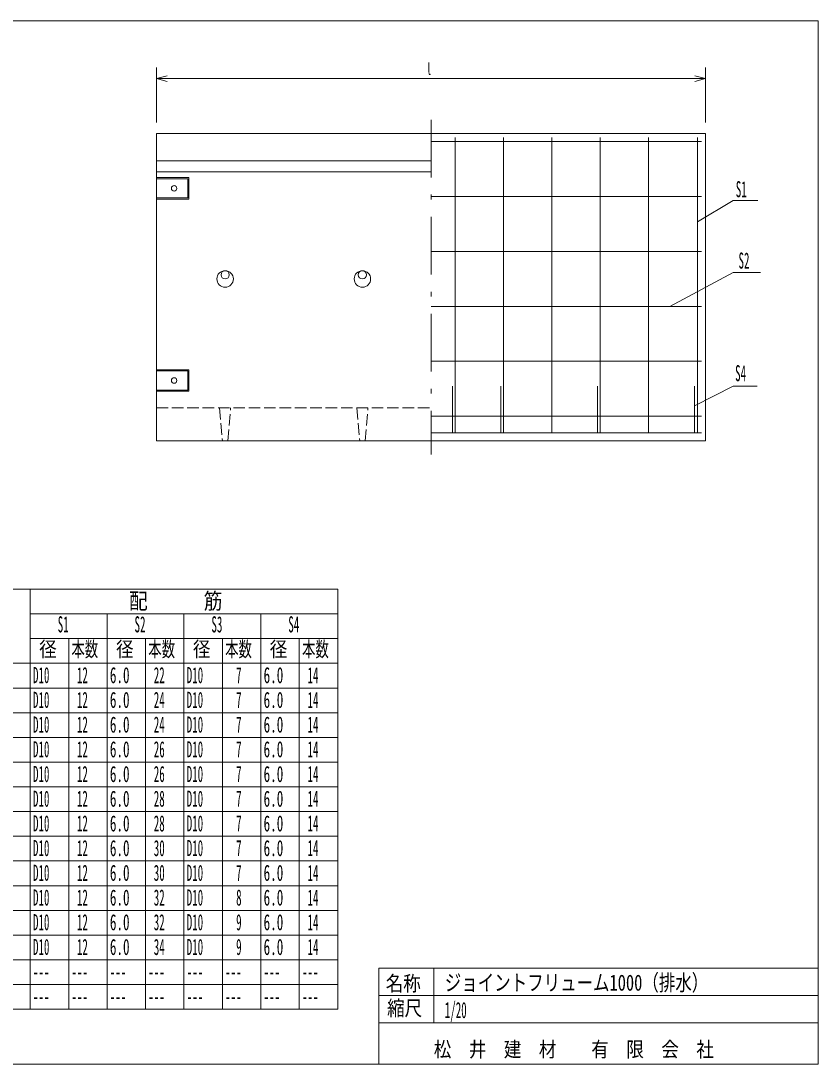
# Model space of a CAD drawing. Units: millimetres, scale not verified. Extents: x 74 to 5614, y 79 to 3879.
# Drawn here: x 2709 to 5614, y 79 to 3879 of the extents above; entities that cross this region are included whole.
import ezdxf
from ezdxf.enums import TextEntityAlignment as Align

# ---------------------------------------------------------------- set-up
doc = ezdxf.new("R2010")
doc.units = ezdxf.units.MM
doc.header["$LTSCALE"] = 7
doc.linetypes.add('USER1', pattern=[8, 6, -2])
doc.linetypes.add('USER2', pattern=[50.5, 30, -9, 2.5, -9])
doc.layers.add('1', color=7, linetype='Continuous', lineweight=18)
doc.styles.add('ＭＳ ゴシック', font='')
doc.styles.get('ＭＳ ゴシック').set_extended_font_data('MS Gothic')

msp = doc.modelspace()

# ---------------------------------------------------------------- linework, layer by layer
at = {"layer": '1'}
for p, q in [((73.5, 3879), (5613.5, 3879)), ((5613.5, 3879), (5613.5, 79)), ((3203.5, 3709), (3203.5, 3509)), ((5203.5, 3709), (5203.5, 3509)), ((3203.5, 3669), (3242.137, 3679.353)), ((3203.5, 3669), (5203.5, 3669)), ((3203.5, 3669), (3242.137, 3658.647)), ((5203.5, 3669), (5164.863, 3679.353)), ((5203.5, 3669), (5164.863, 3658.647)), ((3203.5, 3469), (3203.5, 2349)), ((5203.5, 3469), (3203.5, 3469)), ((5203.5, 2349), (5203.5, 3469)), ((4203.5, 3439), (5188.5, 3439)), ((4291.5, 3454), (4291.5, 2379)), ((4467.5, 3454), (4467.5, 2379)), ((4643.5, 3454), (4643.5, 2379)), ((4819.5, 3454), (4819.5, 2379)), ((4995.5, 3454), (4995.5, 2379)), ((5173.5, 3454), (5173.5, 2379)), ((3203.5, 3369), (4203.5, 3369)), ((3203.5, 3329), (4203.5, 3329)), ((3203.5, 3308), (3203.5, 3230)), ((3321.5, 3308), (3203.5, 3308)), ((3321.5, 3230), (3321.5, 3308)), ((3203.5, 3304), (3203.5, 3234)), ((3317.5, 3304), (3203.5, 3304)), ((3317.5, 3234), (3317.5, 3304)), ((3203.5, 3234), (3317.5, 3234)), ((3203.5, 3230), (3321.5, 3230)), ((4203.5, 3239), (5188.5, 3239)), ((5173.5, 3147.34), (5303.5, 3225.072)), ((5303.5, 3225.072), (5393.5, 3225.072)), ((4203.5, 3039), (5188.5, 3039)), ((5073.5, 2839), (5303.5, 2962.727)), ((5303.5, 2962.727), (5403.5, 2962.727)), ((4203.5, 2839), (5188.5, 2839)), ((4203.5, 2639), (5188.5, 2639)), ((3203.5, 2608), (3203.5, 2530)), ((3321.5, 2608), (3203.5, 2608)), ((3203.5, 2604), (3203.5, 2534)), ((3317.5, 2604), (3203.5, 2604)), ((3317.5, 2534), (3317.5, 2604)), ((3321.5, 2530), (3321.5, 2608)), ((4281.5, 2549), (4281.5, 2379)), ((4457.5, 2549), (4457.5, 2379)), ((4809.5, 2549), (4809.5, 2379)), ((5163.5, 2549), (5163.5, 2379)), ((5163.5, 2476.904), (5303.5, 2549)), ((5303.5, 2549), (5391.136, 2549)), ((3203.5, 2534), (3317.5, 2534)), ((3203.5, 2530), (3321.5, 2530)), ((4203.5, 2439), (5188.5, 2439)), ((4203.5, 2379), (5188.5, 2379)), ((3203.5, 2349), (5203.5, 2349)), ((1183.5, 1809), (3583.5, 1809)), ((2743.5, 1809), (2743.5, 1449)), ((3583.5, 1809), (3863.5, 1809)), ((3863.5, 1809), (3863.5, 999)), ((2743.5, 1719), (3303.5, 1719)), ((3023.5, 1719), (3023.5, 1629)), ((3303.5, 1719), (3583.5, 1719)), ((3303.5, 1719), (3303.5, 1629)), ((3583.5, 1719), (3863.5, 1719)), ((3583.5, 999), (3583.5, 1719)), ((2743.5, 1629), (2813.5, 1629)), ((2813.5, 1629), (3303.5, 1629)), ((2883.5, 1629), (2883.5, 1449)), ((3023.5, 1629), (3023.5, 1449)), ((3163.5, 1629), (3163.5, 1449)), ((3303.5, 1629), (3583.5, 1629)), ((3303.5, 1629), (3303.5, 1449)), ((3443.5, 1629), (3443.5, 999)), ((3583.5, 1629), (3863.5, 1629)), ((3723.5, 1629), (3723.5, 999)), ((2443.5, 1539), (2743.5, 1539)), ((2743.5, 1539), (3303.5, 1539)), ((3303.5, 1539), (3583.5, 1539)), ((3583.5, 1539), (3863.5, 1539)), ((1183.5, 1449), (3863.5, 1449)), ((2743.5, 1449), (2743.5, 999)), ((2883.5, 1449), (2883.5, 999)), ((3023.5, 1449), (3023.5, 999)), ((3163.5, 1449), (3163.5, 999)), ((3303.5, 999), (3303.5, 1449)), ((3863.5, 1359), (1183.5, 1359)), ((1183.5, 1269), (3863.5, 1269)), ((3863.5, 1179), (1183.5, 1179)), ((1183.5, 1089), (3863.5, 1089)), ((3863.5, 999), (1183.5, 999)), ((2743.5, 819), (2743.5, 999)), ((2883.5, 819), (2883.5, 999)), ((3023.5, 999), (3023.5, 639)), ((3163.5, 819), (3163.5, 999)), ((3303.5, 999), (3303.5, 819)), ((3443.5, 819), (3443.5, 999)), ((3583.5, 999), (3583.5, 819)), ((3723.5, 999), (3723.5, 819)), ((3863.5, 819), (3863.5, 999)), ((3863.5, 909), (293.5, 909)), ((3023.5, 819), (3023.5, 909)), ((293.5, 819), (3863.5, 819)), ((2743.5, 819), (2743.5, 639)), ((2883.5, 819), (2883.5, 639)), ((3023.5, 819), (3023.5, 639)), ((3163.5, 819), (3163.5, 639)), ((3303.5, 819), (3303.5, 639)), ((3443.5, 819), (3443.5, 639)), ((3583.5, 819), (3583.5, 639)), ((3723.5, 819), (3723.5, 639)), ((3863.5, 819), (3863.5, 639)), ((293.5, 729), (3863.5, 729)), ((293.5, 639), (3863.5, 639)), ((2743.5, 639), (2743.5, 279)), ((2883.5, 639), (2883.5, 279)), ((3023.5, 639), (3023.5, 279)), ((3163.5, 639), (3163.5, 279)), ((3303.5, 639), (3303.5, 279)), ((3443.5, 639), (3443.5, 279)), ((3583.5, 639), (3583.5, 279)), ((3723.5, 639), (3723.5, 279)), ((3863.5, 279), (3863.5, 639)), ((293.5, 549), (3863.5, 549)), ((293.5, 459), (3863.5, 459)), ((4013.5, 429), (4013.5, 229)), ((4013.5, 429), (5336, 429)), ((4213.5, 429), (4213.5, 229)), ((5336, 429), (5613.5, 429)), ((293.5, 369), (3863.5, 369)), ((4413.5, 329), (4013.5, 329)), ((4413.5, 329), (5613.5, 329)), ((293.5, 279), (3863.5, 279)), ((4013.5, 229), (4013.5, 79)), ((4013.5, 229), (5613.5, 229)), ((5613.5, 79), (73.5, 79))]:
    msp.add_line(p, q, dxfattribs=at)
at = {"layer": '1', "linetype": 'USER2'}
msp.add_line((4203.5, 3519), (4203.5, 2299), dxfattribs=at)
at = {"layer": '1', "linetype": 'USER1'}
for p, q in [((3203.5, 2469), (4203.5, 2469)), ((3433.5, 2469), (3443.5, 2349)), ((3463.5, 2349), (3473.5, 2469)), ((3933.5, 2469), (3943.5, 2349)), ((3963.5, 2349), (3973.5, 2469))]:
    msp.add_line(p, q, dxfattribs=at)
at = {"layer": '1'}
for centre, radius in [((3267.5, 3269), 10), ((3453.5, 2939), 30), ((3453.5, 2954), 15), ((3953.5, 2939), 30), ((3953.5, 2954), 15), ((3267.5, 2569), 10)]:
    msp.add_circle(centre, radius, dxfattribs=at)

# ---------------------------------------------------------------- texts
at = {"layer": '1', "style": 'ＭＳ ゴシック'}
for s, height, width, p in [('l', 43.99, 0.5, (4188.5, 3669)), ('S1', 58.65, 0.5, (5313.5, 3219)), ('S2', 58.65, 0.5, (5323.5, 2959)), ('S4', 58.65, 0.5, (5311.136, 2549)), ('配\u3000\u3000\u3000筋', 58.65, 0.85, (3103.5, 1719)), ('S1', 58.65, 0.5, (2843.5, 1634)), ('S2', 58.65, 0.5, (3123.5, 1634)), ('S3', 58.65, 0.5, (3403.5, 1634)), ('S4', 58.65, 0.5, (3683.5, 1634)), ('径', 54.99, 0.85, (2776, 1546.5)), ('本数', 54.99, 0.65, (2893.5, 1546.5)), ('径', 54.99, 0.85, (3056, 1546.5)), ('本数', 54.99, 0.65, (3173.5, 1546.5)), ('径', 54.99, 0.85, (3336, 1546.5)), ('本数', 54.99, 0.65, (3453.5, 1546.5)), ('径', 54.99, 0.85, (3616, 1546.5)), ('本数', 54.99, 0.65, (3733.5, 1546.5)), ('D10', 58.65, 0.5, (2753.5, 1449)), ('12', 58.65, 0.5, (2913.5, 1449)), ('6.0', 58.65, 0.6, (3033.5, 1449)), ('22', 58.65, 0.5, (3193.5, 1449)), ('D10', 58.65, 0.5, (3313.5, 1449)), ('7', 58.65, 0.5, (3493.5, 1449)), ('6.0', 58.65, 0.6, (3593.5, 1449)), ('14', 58.65, 0.5, (3753.5, 1449)), ('D10', 58.65, 0.5, (2753.5, 1359)), ('12', 58.65, 0.5, (2913.5, 1359)), ('6.0', 58.65, 0.6, (3033.5, 1359)), ('24', 58.65, 0.5, (3193.5, 1359)), ('D10', 58.65, 0.5, (3313.5, 1359)), ('7', 58.65, 0.5, (3493.5, 1359)), ('6.0', 58.65, 0.6, (3593.5, 1359)), ('14', 58.65, 0.5, (3753.5, 1359)), ('D10', 58.65, 0.5, (2753.5, 1269)), ('12', 58.65, 0.5, (2913.5, 1269)), ('6.0', 58.65, 0.6, (3033.5, 1269)), ('24', 58.65, 0.5, (3193.5, 1269)), ('D10', 58.65, 0.5, (3313.5, 1269)), ('7', 58.65, 0.5, (3493.5, 1269)), ('6.0', 58.65, 0.6, (3593.5, 1269)), ('14', 58.65, 0.5, (3753.5, 1269)), ('D10', 58.65, 0.5, (2753.5, 1179)), ('12', 58.65, 0.5, (2913.5, 1179)), ('6.0', 58.65, 0.6, (3033.5, 1179)), ('26', 58.65, 0.5, (3193.5, 1179)), ('D10', 58.65, 0.5, (3313.5, 1179)), ('6.0', 58.65, 0.6, (3593.5, 1179)), ('7', 58.65, 0.5, (3493.5, 1179)), ('14', 58.65, 0.5, (3753.5, 1179)), ('D10', 58.65, 0.5, (2753.5, 1089)), ('12', 58.65, 0.5, (2913.5, 1089)), ('6.0', 58.65, 0.6, (3033.5, 1089)), ('26', 58.65, 0.5, (3193.5, 1089)), ('D10', 58.65, 0.5, (3313.5, 1089)), ('7', 58.65, 0.5, (3493.5, 1089)), ('6.0', 58.65, 0.6, (3593.5, 1089)), ('14', 58.65, 0.5, (3753.5, 1089)), ('D10', 58.65, 0.5, (2753.5, 999)), ('12', 58.65, 0.5, (2913.5, 999)), ('6.0', 58.65, 0.6, (3033.5, 999)), ('28', 58.65, 0.5, (3193.5, 999)), ('D10', 58.65, 0.5, (3313.5, 999)), ('7', 58.65, 0.5, (3493.5, 999)), ('6.0', 58.65, 0.6, (3593.5, 999)), ('14', 58.65, 0.5, (3753.5, 999)), ('D10', 58.65, 0.5, (2753.5, 909)), ('12', 58.65, 0.5, (2913.5, 909)), ('6.0', 58.65, 0.6, (3033.5, 909)), ('28', 58.65, 0.5, (3193.5, 909)), ('D10', 58.65, 0.5, (3313.5, 909)), ('7', 58.65, 0.5, (3493.5, 909)), ('6.0', 58.65, 0.6, (3593.5, 909)), ('14', 58.65, 0.5, (3753.5, 909)), ('D10', 58.65, 0.5, (2753.5, 819)), ('12', 58.65, 0.5, (2913.5, 819)), ('6.0', 58.65, 0.6, (3033.5, 819)), ('30', 58.65, 0.5, (3193.5, 819)), ('D10', 58.65, 0.5, (3313.5, 819)), ('7', 58.65, 0.5, (3493.5, 819)), ('6.0', 58.65, 0.6, (3593.5, 819)), ('14', 58.65, 0.5, (3753.5, 819)), ('14', 58.65, 0.5, (3753.5, 819)), ('D10', 58.65, 0.5, (2753.5, 729)), ('12', 58.65, 0.5, (2913.5, 729)), ('12', 58.65, 0.5, (2913.5, 729)), ('6.0', 58.65, 0.6, (3033.5, 729)), ('30', 58.65, 0.5, (3193.5, 729)), ('D10', 58.65, 0.5, (3313.5, 729)), ('7', 58.65, 0.5, (3493.5, 729)), ('6.0', 58.65, 0.6, (3593.5, 729)), ('6.0', 58.65, 0.6, (3593.5, 729)), ('14', 58.65, 0.5, (3753.5, 729)), ('D10', 58.65, 0.5, (2753.5, 639)), ('12', 58.65, 0.5, (2913.5, 639)), ('12', 58.65, 0.5, (2913.5, 639)), ('6.0', 58.65, 0.6, (3033.5, 639)), ('32', 58.65, 0.5, (3193.5, 639)), ('D10', 58.65, 0.5, (3313.5, 639)), ('8', 58.65, 0.5, (3493.5, 639)), ('6.0', 58.65, 0.6, (3593.5, 639)), ('6.0', 58.65, 0.6, (3593.5, 639)), ('6.0', 58.65, 0.6, (3593.5, 639)), ('14', 58.65, 0.5, (3753.5, 639)), ('D10', 58.65, 0.5, (2753.5, 549)), ('12', 58.65, 0.5, (2913.5, 549)), ('12', 58.65, 0.5, (2913.5, 549)), ('6.0', 58.65, 0.6, (3033.5, 549)), ('32', 58.65, 0.5, (3193.5, 549)), ('D10', 58.65, 0.5, (3313.5, 549)), ('9', 58.65, 0.5, (3493.5, 549)), ('6.0', 58.65, 0.6, (3593.5, 549)), ('6.0', 58.65, 0.6, (3593.5, 549)), ('6.0', 58.65, 0.6, (3593.5, 549)), ('14', 58.65, 0.5, (3753.5, 549)), ('D10', 58.65, 0.5, (2753.5, 459)), ('12', 58.65, 0.5, (2913.5, 459)), ('12', 58.65, 0.5, (2913.5, 459)), ('6.0', 58.65, 0.6, (3033.5, 459)), ('34', 58.65, 0.5, (3193.5, 459)), ('D10', 58.65, 0.5, (3313.5, 459)), ('9', 58.65, 0.5, (3493.5, 459)), ('6.0', 58.65, 0.6, (3593.5, 459)), ('14', 58.65, 0.5, (3753.5, 459)), ('---', 58.65, 0.5, (2753.5, 369)), ('---', 58.65, 0.5, (2893.5, 369)), ('---', 58.65, 0.5, (3033.5, 369)), ('---', 58.65, 0.5, (3173.5, 369)), ('---', 58.65, 0.5, (3313.5, 369)), ('---', 58.65, 0.5, (3453.5, 369)), ('---', 58.65, 0.5, (3593.5, 369)), ('---', 58.65, 0.5, (3733.5, 369)), ('名称', 54.99, 0.85, (4038.5, 329)), ('ジョイントフリューム1000（排水）', 58.65, 0.75, (4253.5, 329)), ('---', 58.65, 0.5, (2753.5, 279)), ('---', 58.65, 0.5, (2893.5, 279)), ('---', 58.65, 0.5, (3033.5, 279)), ('---', 58.65, 0.5, (3173.5, 279)), ('---', 58.65, 0.5, (3313.5, 279)), ('---', 58.65, 0.5, (3453.5, 279)), ('---', 58.65, 0.5, (3593.5, 279)), ('---', 58.65, 0.5, (3733.5, 279)), ('縮尺', 54.99, 0.85, (4043.5, 239)), ('1/20', 58.65, 0.5, (4253.5, 229)), ('松\u3000井\u3000建\u3000材\u3000\u3000有\u3000限\u3000会\u3000社', 54.99, 0.85, (4213.5, 89))]:
    msp.add_text(s, height=height, dxfattribs=dict(at, width=width)).set_placement(p, align=Align.BOTTOM_LEFT)

doc.saveas('drawing.dxf')
